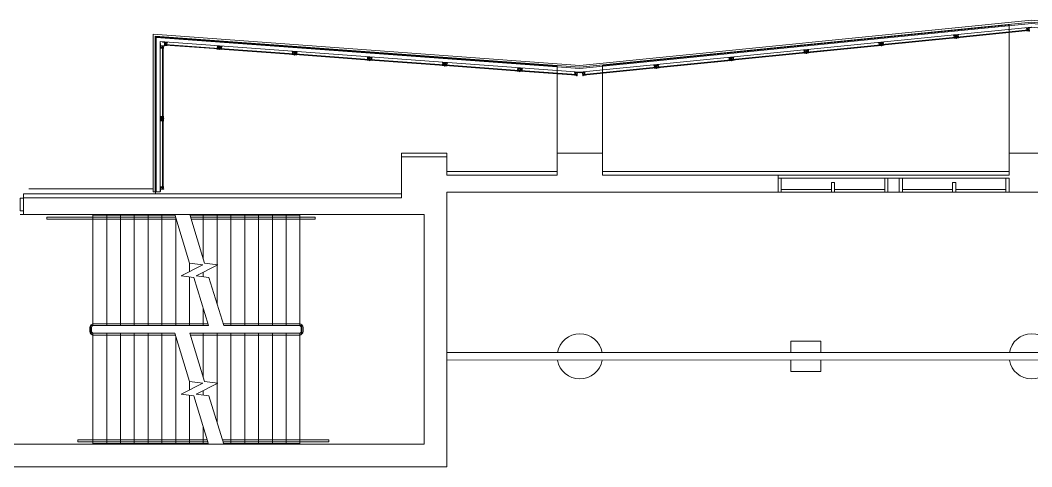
# Model space of a CAD drawing. Header units: inches. Extents: x -31774 to -27465, y 9140 to 11717.
# Drawn here: x -30797 to -29991, y 9301 to 9657 of the extents above; entities that cross this region are included whole.
import ezdxf

# ---------------------------------------------------------------- set-up
doc = ezdxf.new("R2010")
doc.units = ezdxf.units.IN
doc.header["$LTSCALE"] = 5.55
doc.header["$MEASUREMENT"] = 0
for name, color, linetype, lineweight in [('00-A+P Awall Full 2nd Level', 8, 'Continuous', 18), ('00-A+P New Floor Line', 5, 'Continuous', 18), ('00-A+P New Rails', 2, 'Continuous', 18), ('00-RCP-Bridge Below', 4, 'Continuous', 18), ('A-FLOR-BYND', 8, 'Continuous', 18), ('A-WALL-FULL', 8, 'Continuous', 18)]:
    doc.layers.add(name, color=color, linetype=linetype, lineweight=lineweight)

msp = doc.modelspace()

# ---------------------------------------------------------------- linework, layer by layer
at = {"layer": '00-A+P Awall Full 2nd Level'}
for p, q in [((-30457.05, 9550.53), (-30493.05, 9550.53)), ((-30493.05, 9515.03), (-30493.05, 9550.53)), ((-30493.05, 9547.53), (-30457.05, 9547.53)), ((-30457.05, 9547.53), (-30493.05, 9547.53)), ((-30457.05, 9547.53), (-30457.05, 9550.53)), ((-30457.05, 9547.53), (-30457.05, 9533.03)), ((-30369.05, 9533.03), (-30369.05, 9550.53)), ((-30369.05, 9550.53), (-30333.05, 9550.53)), ((-30367.05, 9550.53), (-30369.05, 9550.53)), ((-30333.05, 9550.53), (-30335.05, 9550.53)), ((-30333.05, 9550.53), (-30333.05, 9533.03)), ((-30009.05, 9533.03), (-30009.05, 9550.53)), ((-30009.05, 9550.53), (-29973.05, 9550.53)), ((-30007.05, 9550.53), (-30009.05, 9550.53)), ((-30369.05, 9536.03), (-30457.05, 9536.03)), ((-30009.05, 9536.03), (-30333.05, 9536.03)), ((-30457.05, 9533.03), (-30369.05, 9533.03)), ((-30369.05, 9533.03), (-30457.05, 9533.03)), ((-30333.05, 9533.03), (-30193.05, 9533.03)), ((-30009.05, 9533.03), (-30333.05, 9533.03)), ((-30193.05, 9533.03), (-30193.05, 9519.51)), ((-30193.05, 9533.02), (-30009.05, 9533.02)), ((-30108.05, 9530.52), (-30190.55, 9530.52)), ((-30094.05, 9530.52), (-30011.55, 9530.52)), ((-30457.05, 9519.51), (-30009.05, 9519.52)), ((-30457.05, 9300.51), (-30457.05, 9519.51)), ((-30190.55, 9521.52), (-30150.55, 9521.52)), ((-30150.55, 9519.52), (-30190.55, 9519.52)), ((-30108.05, 9521.52), (-30148.05, 9521.52)), ((-30148.05, 9519.52), (-30108.05, 9519.52)), ((-30094.05, 9521.52), (-30054.05, 9521.52)), ((-30054.05, 9519.52), (-30094.05, 9519.52)), ((-30011.55, 9521.52), (-30051.55, 9521.52)), ((-30051.55, 9519.52), (-30011.55, 9519.52)), ((-30009.05, 9519.52), (-29613.05, 9519.52)), ((-30493.05, 9518.03), (-30794.44, 9518.03)), ((-30794.44, 9515.03), (-30493.05, 9515.03)), ((-30475.05, 9501.51), (-30797.05, 9501.51)), ((-30775.8, 9499.51), (-30673.22, 9499.51)), ((-30775.8, 9498.01), (-30775.8, 9499.51)), ((-30775.8, 9498.01), (-30672.76, 9498.01)), ((-30739.05, 9501.01), (-30673.68, 9501.01)), ((-30739.05, 9501.01), (-30739.05, 9413.01)), ((-30728.05, 9501.01), (-30728.05, 9413.01)), ((-30717.05, 9501.01), (-30717.05, 9413.01)), ((-30706.05, 9501.01), (-30706.05, 9413.01)), ((-30695.05, 9501.01), (-30695.05, 9413.01)), ((-30684.05, 9501.01), (-30684.05, 9413.01)), ((-30673.05, 9498.94), (-30673.05, 9413.01)), ((-30661.68, 9501.01), (-30574.05, 9501.01)), ((-30661.22, 9499.51), (-30562.05, 9499.51)), ((-30660.76, 9498.01), (-30562.05, 9498.01)), ((-30651.05, 9501.01), (-30651.05, 9466.21)), ((-30640.05, 9501.01), (-30640.05, 9430.21)), ((-30629.05, 9501.01), (-30629.05, 9413.01)), ((-30618.05, 9501.01), (-30618.05, 9413.01)), ((-30607.05, 9501.01), (-30607.05, 9413.01)), ((-30596.05, 9501.01), (-30596.05, 9413.01)), ((-30585.05, 9501.01), (-30585.05, 9413.01)), ((-30574.05, 9501.01), (-30574.05, 9413.01)), ((-30562.05, 9498.01), (-30562.05, 9499.51)), ((-30475.05, 9318.51), (-30475.05, 9501.51)), ((-30662.05, 9462.95), (-30662.05, 9456.19)), ((-30651.05, 9455.68), (-30651.05, 9452.06)), ((-30662.05, 9451.93), (-30662.05, 9413.01)), ((-30651.05, 9426.94), (-30651.05, 9413.01)), ((-30647.25, 9414.51), (-30739.05, 9414.51)), ((-30574.05, 9414.51), (-30635.25, 9414.51)), ((-30741.55, 9411.58), (-30741.55, 9408.44)), ((-30740.55, 9413.01), (-30646.79, 9413.01)), ((-30740.55, 9407.01), (-30740.55, 9413.01)), ((-30740.55, 9407.01), (-30740.55, 9413.01)), ((-30740.55, 9407.01), (-30673.83, 9407.01)), ((-30740.05, 9411.51), (-30740.05, 9408.51)), ((-30739.05, 9407.01), (-30739.05, 9319.01)), ((-30728.05, 9407.01), (-30728.05, 9319.01)), ((-30717.05, 9407.01), (-30717.05, 9319.01)), ((-30706.05, 9407.01), (-30706.05, 9319.01)), ((-30695.05, 9407.01), (-30695.05, 9319.01)), ((-30684.05, 9407.01), (-30684.05, 9319.01)), ((-30661.83, 9407.01), (-30572.55, 9407.01)), ((-30651.05, 9407.01), (-30651.05, 9371.71)), ((-30640.05, 9407.01), (-30640.05, 9335.71)), ((-30634.79, 9413.01), (-30572.55, 9413.01)), ((-30629.05, 9407.01), (-30629.05, 9319.01)), ((-30618.05, 9407.01), (-30618.05, 9319.01)), ((-30607.05, 9407.01), (-30607.05, 9319.01)), ((-30596.05, 9407.01), (-30596.05, 9319.01)), ((-30585.05, 9407.01), (-30585.05, 9319.01)), ((-30574.05, 9407.01), (-30574.05, 9319.01)), ((-30573.05, 9411.51), (-30573.05, 9407.01)), ((-30572.55, 9413.01), (-30572.55, 9407.01)), ((-30571.55, 9411.58), (-30571.55, 9408.44)), ((-30739.05, 9405.51), (-30673.37, 9405.51)), ((-30673.05, 9404.44), (-30673.05, 9319.01)), ((-30661.37, 9405.51), (-30574.55, 9405.51)), ((-29109.07, 9392.02), (-30457.05, 9391.52)), ((-29109.07, 9386.02), (-30457.05, 9385.52)), ((-30662.05, 9368.45), (-30662.05, 9361.69)), ((-30651.05, 9361.18), (-30651.05, 9357.56)), ((-30662.05, 9357.43), (-30662.05, 9319.01)), ((-30651.05, 9332.44), (-30651.05, 9319.01)), ((-30475.05, 9318.51), (-30851.8, 9318.51)), ((-30751.05, 9322.01), (-30751.05, 9320.51)), ((-30647.86, 9322.01), (-30751.05, 9322.01)), ((-30751.05, 9320.51), (-30647.4, 9320.51)), ((-30739.05, 9319.01), (-30646.94, 9319.01)), ((-30551.05, 9322.01), (-30635.86, 9322.01)), ((-30635.4, 9320.51), (-30551.05, 9320.51)), ((-30634.94, 9319.01), (-30574.05, 9319.01)), ((-30551.05, 9320.51), (-30551.05, 9322.01)), ((-30457.05, 9300.51), (-30869.8, 9300.51))]:
    msp.add_line(p, q, dxfattribs=at)
for points in [[(-30190.55, 9519.52), (-30190.55, 9530.52), (-30193.05, 9530.52), (-30193.05, 9519.52)], [(-30148.05, 9519.52), (-30148.05, 9527.27), (-30150.55, 9527.27), (-30150.55, 9519.52)], [(-30105.55, 9519.52), (-30105.55, 9530.52), (-30108.05, 9530.52), (-30108.05, 9519.52)], [(-30105.55, 9519.52), (-30105.55, 9530.52), (-30108.05, 9530.52), (-30108.05, 9519.52)], [(-30105.55, 9530.52), (-30096.55, 9530.52), (-30096.55, 9519.52), (-30105.55, 9519.52)], [(-30096.55, 9519.52), (-30096.55, 9530.52), (-30094.05, 9530.52), (-30094.05, 9519.52)], [(-30054.05, 9519.52), (-30054.05, 9527.27), (-30051.55, 9527.27), (-30051.55, 9519.52)], [(-30011.55, 9519.52), (-30011.55, 9530.52), (-30009.05, 9530.52), (-30009.05, 9519.52)]]:
    msp.add_lwpolyline(points, close=True, dxfattribs=at)
for points in [[(-30673.83, 9501.51), (-30662.05, 9462.95), (-30651.56, 9461.56), (-30668.66, 9452.8), (-30658.54, 9451.47), (-30646.79, 9413.01)], [(-30661.83, 9501.51), (-30650.05, 9462.95), (-30639.56, 9461.56), (-30656.66, 9452.8), (-30646.54, 9451.47), (-30634.79, 9413.01)], [(-30673.83, 9407.01), (-30662.05, 9368.45), (-30651.56, 9367.06), (-30668.66, 9358.3), (-30658.54, 9356.97), (-30646.79, 9318.51)], [(-30661.83, 9407.01), (-30650.05, 9368.45), (-30639.56, 9367.06), (-30656.66, 9358.3), (-30646.54, 9356.97), (-30634.79, 9318.51)], [(-30183.04, 9391.52), (-30183.04, 9400.52), (-30159.04, 9400.52), (-30159.04, 9391.52)], [(-30159.04, 9385.52), (-30159.04, 9376.52), (-30183.04, 9376.52), (-30183.04, 9385.52)]]:
    msp.add_lwpolyline(points, dxfattribs=at)
for centre, radius, start, end in [((-30738.55, 9411.51), 3, 90, 180), ((-30574.55, 9411.51), 3, 0, 90), ((-30738.55, 9408.51), 3, 180, 270), ((-30738.55, 9411.51), 1.5, 90, 180), ((-30738.55, 9408.51), 1.5, 180, 270), ((-30574.55, 9411.51), 1.5, 0, 90), ((-30574.55, 9408.51), 3, 270, 0), ((-30574.55, 9408.51), 1.5, 270, 0), ((-30351.04, 9388.52), 18, 9.59407, 170.40593), ((-29991.04, 9388.52), 18, 9.59407, 170.40593), ((-30351.04, 9388.52), 18, 189.59407, 350.40593), ((-29991.04, 9388.52), 18, 189.59407, 350.40593)]:
    msp.add_arc(centre, radius, start, end, dxfattribs=at)
at = {"layer": '00-A+P New Floor Line'}
for p, q in [((-30333.05, 9620.33), (-30009.05, 9652.73)), ((-30369.05, 9619.85), (-30689.04, 9643.32)), ((-30369.05, 9619.85), (-30689.04, 9643.32))]:
    msp.add_line(p, q, dxfattribs=at)
at = {"layer": '00-A+P New Floor Line', "color": 2, "lineweight": 18}
for p, q in [((-30009.05, 9550.53), (-30009.05, 9652.73)), ((-30369.05, 9550.53), (-30369.05, 9619.85)), ((-30333.05, 9550.53), (-30333.05, 9620.33))]:
    msp.add_line(p, q, dxfattribs=at)
at = {"layer": '00-A+P New Rails', "color": 2, "lineweight": 18}
for p, q in [((-29991.05, 9656.51), (-30351.07, 9620.51)), ((-29991.05, 9656.51), (-29631.06, 9620.52)), ((-29991.05, 9655.01), (-30351.05, 9619.01)), ((-29991.29, 9650.96), (-29995.27, 9650.56)), ((-29995.27, 9650.56), (-29991.29, 9650.96)), ((-29995.27, 9650.56), (-29995.23, 9650.19)), ((-29995.23, 9650.19), (-29993.8, 9650.33)), ((-29993.84, 9648.82), (-29995.08, 9648.7)), ((-29995.08, 9648.7), (-29995.07, 9648.57)), ((-29995.07, 9648.57), (-29993.82, 9648.7)), ((-29995.02, 9648.07), (-29993.77, 9648.2)), ((-29995.02, 9648.07), (-29995.01, 9647.95)), ((-29993.76, 9648.07), (-29995.01, 9647.95)), ((-29994.98, 9650.21), (-29994.83, 9648.72)), ((-29994.23, 9650.29), (-29994.09, 9648.8)), ((-29993.84, 9648.82), (-29993.82, 9648.7)), ((-29993.77, 9648.2), (-29993.76, 9648.07)), ((-29993.45, 9648.67), (-29993.51, 9648.73)), ((-29993.41, 9648.3), (-29993.46, 9648.23)), ((-29993.45, 9648.67), (-29993.41, 9648.3)), ((-29993.39, 9650), (-29993.17, 9647.76)), ((-29993.17, 9647.76), (-29992.79, 9647.8)), ((-29992.79, 9647.8), (-29993.02, 9650.03)), ((-29992.79, 9647.8), (-29992.79, 9647.8)), ((-29992.68, 9650.44), (-29991.25, 9650.59)), ((-29991.29, 9650.96), (-29991.25, 9650.59)), ((-29991.05, 9655.01), (-29631.05, 9619.01)), ((-30351.07, 9620.51), (-30691.02, 9645.44)), ((-30351.05, 9619.01), (-30689.52, 9643.83)), ((-30053.28, 9644.76), (-30049.3, 9645.16)), ((-30049.3, 9645.16), (-30053.28, 9644.76)), ((-30053.28, 9644.76), (-30053.24, 9644.39)), ((-30051.81, 9644.53), (-30053.24, 9644.39)), ((-30051.85, 9643.02), (-30053.09, 9642.9)), ((-30053.09, 9642.9), (-30053.08, 9642.77)), ((-30053.08, 9642.77), (-30051.84, 9642.9)), ((-30053.03, 9642.27), (-30051.79, 9642.4)), ((-30053.03, 9642.27), (-30053.02, 9642.15)), ((-30051.78, 9642.27), (-30053.02, 9642.15)), ((-30052.99, 9644.41), (-30052.85, 9642.92)), ((-30052.25, 9644.49), (-30052.1, 9643)), ((-30051.85, 9643.02), (-30051.84, 9642.9)), ((-30051.79, 9642.4), (-30051.78, 9642.27)), ((-30051.53, 9642.93), (-30051.46, 9642.87)), ((-30051.42, 9642.5), (-30051.48, 9642.43)), ((-30051.46, 9642.87), (-30051.42, 9642.5)), ((-30051.18, 9641.96), (-30051.4, 9644.2)), ((-30050.81, 9641.99), (-30051.18, 9641.96)), ((-30051.18, 9641.96), (-30051.18, 9641.96)), ((-30051.03, 9644.23), (-30050.81, 9641.99)), ((-30050.71, 9642.95), (-30050.66, 9643.01)), ((-30050.71, 9642.95), (-30050.68, 9642.57)), ((-30049.26, 9644.79), (-30050.69, 9644.64)), ((-30050.68, 9642.57), (-30050.61, 9642.52)), ((-30050.36, 9643.17), (-30049.11, 9643.29)), ((-30050.36, 9643.17), (-30050.35, 9643.05)), ((-30049.1, 9643.17), (-30050.35, 9643.05)), ((-30049.05, 9642.67), (-30050.3, 9642.55)), ((-30050.3, 9642.55), (-30050.28, 9642.42)), ((-30050.28, 9642.42), (-30049.04, 9642.55)), ((-30050.26, 9644.69), (-30050.11, 9643.19)), ((-30049.51, 9644.76), (-30049.36, 9643.27)), ((-30049.3, 9645.16), (-30049.26, 9644.79)), ((-30049.11, 9643.29), (-30049.1, 9643.17)), ((-30049.05, 9642.67), (-30049.04, 9642.55)), ((-30683.66, 9639.3), (-30683.69, 9638.93)), ((-30682.25, 9638.82), (-30683.69, 9638.93)), ((-30683.66, 9639.3), (-30679.67, 9639.01)), ((-30679.67, 9639.01), (-30683.66, 9639.3)), ((-30682.07, 9636.18), (-30681.91, 9638.42)), ((-30681.7, 9636.15), (-30682.07, 9636.18)), ((-30682.07, 9636.18), (-30682.07, 9636.18)), ((-30681.53, 9638.39), (-30681.7, 9636.15)), ((-30681.44, 9637.07), (-30681.47, 9636.7)), ((-30681.47, 9636.7), (-30681.41, 9636.63)), ((-30681.44, 9637.07), (-30681.38, 9637.13)), ((-30681.41, 9636.63), (-30638.69, 9633.58)), ((-30681.38, 9637.13), (-30638.65, 9634.08)), ((-30679.7, 9638.64), (-30681.13, 9638.74)), ((-30681.1, 9636.61), (-30681.11, 9636.48)), ((-30681.11, 9636.48), (-30679.86, 9636.39)), ((-30679.85, 9636.52), (-30681.1, 9636.61)), ((-30681.05, 9637.23), (-30681.06, 9637.11)), ((-30679.82, 9637.02), (-30681.06, 9637.11)), ((-30681.05, 9637.23), (-30679.81, 9637.14)), ((-30680.7, 9638.71), (-30680.81, 9637.21)), ((-30679.95, 9638.65), (-30680.06, 9637.16)), ((-30679.85, 9636.52), (-30679.86, 9636.39)), ((-30679.81, 9637.14), (-30679.82, 9637.02)), ((-30679.67, 9639.01), (-30679.7, 9638.64)), ((-30640.25, 9633.7), (-30640.26, 9633.57)), ((-30639.01, 9633.48), (-30640.26, 9633.57)), ((-30640.25, 9633.7), (-30639, 9633.6)), ((-30640.2, 9634.32), (-30640.21, 9634.19)), ((-30640.21, 9634.19), (-30638.97, 9634.1)), ((-30638.96, 9634.23), (-30640.2, 9634.32)), ((-30640.07, 9636.19), (-30640.09, 9635.81)), ((-30638.66, 9635.71), (-30640.09, 9635.81)), ((-30640.07, 9636.19), (-30636.08, 9635.9)), ((-30636.08, 9635.9), (-30640.07, 9636.19)), ((-30639.84, 9635.8), (-30639.95, 9634.3)), ((-30639.1, 9635.74), (-30639.21, 9634.25)), ((-30639, 9633.6), (-30639.01, 9633.48)), ((-30638.96, 9634.23), (-30638.97, 9634.1)), ((-30638.62, 9633.64), (-30638.69, 9633.58)), ((-30638.65, 9634.08), (-30638.6, 9634.01)), ((-30638.6, 9634.01), (-30638.62, 9633.64)), ((-30638.48, 9633.06), (-30638.31, 9635.31)), ((-30638.1, 9633.04), (-30638.48, 9633.06)), ((-30638.48, 9633.06), (-30638.48, 9633.06)), ((-30637.94, 9635.28), (-30638.1, 9633.04)), ((-30637.85, 9633.96), (-30637.88, 9633.58)), ((-30637.88, 9633.58), (-30637.82, 9633.52)), ((-30637.85, 9633.96), (-30637.78, 9634.02)), ((-30637.82, 9633.52), (-30578.85, 9629.19)), ((-30637.78, 9634.02), (-30578.81, 9629.69)), ((-30636.1, 9635.52), (-30637.54, 9635.63)), ((-30637.51, 9633.49), (-30637.52, 9633.37)), ((-30637.52, 9633.37), (-30636.27, 9633.28)), ((-30636.26, 9633.4), (-30637.51, 9633.49)), ((-30637.46, 9634.12), (-30637.47, 9633.99)), ((-30636.22, 9633.9), (-30637.47, 9633.99)), ((-30637.46, 9634.12), (-30636.21, 9634.03)), ((-30637.1, 9635.6), (-30637.21, 9634.1)), ((-30636.35, 9635.54), (-30636.46, 9634.04)), ((-30636.26, 9633.4), (-30636.27, 9633.28)), ((-30636.21, 9634.03), (-30636.22, 9633.9)), ((-30636.08, 9635.9), (-30636.1, 9635.52)), ((-30580.23, 9631.8), (-30580.25, 9631.43)), ((-30580.23, 9631.8), (-30576.24, 9631.51)), ((-30576.24, 9631.51), (-30580.23, 9631.8)), ((-30172.69, 9632.82), (-30168.71, 9633.22)), ((-30168.71, 9633.22), (-30172.69, 9632.82)), ((-30172.69, 9632.82), (-30172.65, 9632.45)), ((-30171.22, 9632.59), (-30172.65, 9632.45)), ((-30172.4, 9632.47), (-30172.25, 9630.98)), ((-30171.65, 9632.55), (-30171.5, 9631.06)), ((-30170.58, 9630.02), (-30170.81, 9632.26)), ((-30170.43, 9632.29), (-30170.21, 9630.05)), ((-30168.67, 9632.85), (-30170.1, 9632.7)), ((-30169.66, 9632.75), (-30169.51, 9631.25)), ((-30168.92, 9632.82), (-30168.77, 9631.33)), ((-30168.71, 9633.22), (-30168.67, 9632.85)), ((-30112.98, 9638.79), (-30109, 9639.19)), ((-30109, 9639.19), (-30112.98, 9638.79)), ((-30112.98, 9638.79), (-30112.95, 9638.42)), ((-30111.52, 9638.56), (-30112.95, 9638.42)), ((-30111.55, 9637.05), (-30112.8, 9636.93)), ((-30112.8, 9636.93), (-30112.78, 9636.8)), ((-30112.78, 9636.8), (-30111.54, 9636.93)), ((-30112.73, 9636.3), (-30111.49, 9636.43)), ((-30112.73, 9636.3), (-30112.72, 9636.18)), ((-30111.48, 9636.3), (-30112.72, 9636.18)), ((-30112.7, 9638.44), (-30112.55, 9636.95)), ((-30111.95, 9638.52), (-30111.8, 9637.03)), ((-30111.55, 9637.05), (-30111.54, 9636.93)), ((-30111.49, 9636.43), (-30111.48, 9636.3)), ((-30111.23, 9636.96), (-30111.16, 9636.9)), ((-30111.12, 9636.53), (-30111.18, 9636.46)), ((-30111.16, 9636.9), (-30111.12, 9636.53)), ((-30110.88, 9635.99), (-30111.1, 9638.23)), ((-30110.51, 9636.02), (-30110.88, 9635.99)), ((-30110.88, 9635.99), (-30110.88, 9635.99)), ((-30110.73, 9638.26), (-30110.51, 9636.02)), ((-30110.41, 9636.98), (-30110.36, 9637.04)), ((-30110.41, 9636.98), (-30110.38, 9636.6)), ((-30108.97, 9638.82), (-30110.4, 9638.67)), ((-30110.38, 9636.6), (-30110.31, 9636.55)), ((-30110.06, 9637.2), (-30108.82, 9637.32)), ((-30110.06, 9637.2), (-30110.05, 9637.08)), ((-30108.8, 9637.2), (-30110.05, 9637.08)), ((-30108.75, 9636.7), (-30110, 9636.58)), ((-30110, 9636.58), (-30109.99, 9636.45)), ((-30109.99, 9636.45), (-30108.74, 9636.58)), ((-30109.96, 9638.72), (-30109.81, 9637.22)), ((-30109.21, 9638.79), (-30109.07, 9637.3)), ((-30109, 9639.19), (-30108.97, 9638.82)), ((-30108.82, 9637.32), (-30108.8, 9637.2)), ((-30108.75, 9636.7), (-30108.74, 9636.58)), ((-30580.41, 9629.31), (-30580.42, 9629.18)), ((-30579.17, 9629.09), (-30580.42, 9629.18)), ((-30580.41, 9629.31), (-30579.16, 9629.22)), ((-30580.36, 9629.93), (-30580.37, 9629.81)), ((-30580.37, 9629.81), (-30579.13, 9629.71)), ((-30579.12, 9629.84), (-30580.36, 9629.93)), ((-30578.82, 9631.32), (-30580.25, 9631.43)), ((-30580.01, 9631.41), (-30580.11, 9629.91)), ((-30579.26, 9631.35), (-30579.37, 9629.86)), ((-30579.16, 9629.22), (-30579.17, 9629.09)), ((-30579.12, 9629.84), (-30579.13, 9629.71)), ((-30578.78, 9629.25), (-30578.85, 9629.19)), ((-30578.81, 9629.69), (-30578.76, 9629.62)), ((-30578.76, 9629.62), (-30578.78, 9629.25)), ((-30578.64, 9628.68), (-30578.47, 9630.92)), ((-30578.26, 9628.65), (-30578.64, 9628.68)), ((-30578.64, 9628.68), (-30578.64, 9628.68)), ((-30578.1, 9630.89), (-30578.26, 9628.65)), ((-30578.01, 9629.57), (-30578.04, 9629.2)), ((-30578.04, 9629.2), (-30577.98, 9629.13)), ((-30578.01, 9629.57), (-30577.94, 9629.63)), ((-30577.98, 9629.13), (-30519.01, 9624.8)), ((-30577.94, 9629.63), (-30518.98, 9625.3)), ((-30576.27, 9631.13), (-30577.7, 9631.24)), ((-30577.67, 9629.11), (-30577.68, 9628.98)), ((-30577.68, 9628.98), (-30576.43, 9628.89)), ((-30576.42, 9629.01), (-30577.67, 9629.11)), ((-30577.62, 9629.73), (-30577.63, 9629.6)), ((-30576.38, 9629.51), (-30577.63, 9629.6)), ((-30577.62, 9629.73), (-30576.37, 9629.64)), ((-30577.26, 9631.21), (-30577.37, 9629.71)), ((-30576.51, 9631.15), (-30576.62, 9629.66)), ((-30576.42, 9629.01), (-30576.43, 9628.89)), ((-30576.37, 9629.64), (-30576.38, 9629.51)), ((-30576.24, 9631.51), (-30576.27, 9631.13)), ((-30520.57, 9624.92), (-30520.58, 9624.79)), ((-30519.33, 9624.7), (-30520.58, 9624.79)), ((-30520.57, 9624.92), (-30519.32, 9624.83)), ((-30520.52, 9625.54), (-30520.53, 9625.42)), ((-30520.53, 9625.42), (-30519.29, 9625.33)), ((-30519.28, 9625.45), (-30520.52, 9625.54)), ((-30520.39, 9627.41), (-30520.42, 9627.04)), ((-30518.98, 9626.93), (-30520.42, 9627.04)), ((-30520.39, 9627.41), (-30516.4, 9627.12)), ((-30516.4, 9627.12), (-30520.39, 9627.41)), ((-30520.17, 9627.02), (-30520.28, 9625.52)), ((-30519.42, 9626.96), (-30519.53, 9625.47)), ((-30519.32, 9624.83), (-30519.33, 9624.7)), ((-30519.28, 9625.45), (-30519.29, 9625.33)), ((-30518.95, 9624.86), (-30519.01, 9624.8)), ((-30518.98, 9625.3), (-30518.92, 9625.24)), ((-30518.92, 9625.24), (-30518.95, 9624.86)), ((-30518.8, 9624.29), (-30518.63, 9626.53)), ((-30518.43, 9624.26), (-30518.8, 9624.29)), ((-30518.8, 9624.29), (-30518.8, 9624.29)), ((-30518.26, 9626.5), (-30518.43, 9624.26)), ((-30518.17, 9625.18), (-30518.2, 9624.81)), ((-30518.2, 9624.81), (-30518.14, 9624.74)), ((-30518.17, 9625.18), (-30518.1, 9625.24)), ((-30518.14, 9624.74), (-30459.17, 9620.42)), ((-30518.1, 9625.24), (-30459.14, 9620.91)), ((-30516.43, 9626.75), (-30517.86, 9626.85)), ((-30517.83, 9624.72), (-30517.84, 9624.59)), ((-30517.84, 9624.59), (-30516.59, 9624.5)), ((-30516.58, 9624.63), (-30517.83, 9624.72)), ((-30517.78, 9625.34), (-30517.79, 9625.22)), ((-30516.54, 9625.12), (-30517.79, 9625.22)), ((-30517.78, 9625.34), (-30516.54, 9625.25)), ((-30517.42, 9626.82), (-30517.53, 9625.32)), ((-30516.68, 9626.76), (-30516.78, 9625.27)), ((-30516.58, 9624.63), (-30516.59, 9624.5)), ((-30516.54, 9625.25), (-30516.54, 9625.12)), ((-30516.4, 9627.12), (-30516.43, 9626.75)), ((-30232.39, 9626.85), (-30228.41, 9627.25)), ((-30228.41, 9627.25), (-30232.39, 9626.85)), ((-30232.39, 9626.85), (-30232.35, 9626.48)), ((-30230.92, 9626.62), (-30232.35, 9626.48)), ((-30230.96, 9625.11), (-30232.2, 9624.99)), ((-30232.2, 9624.99), (-30232.19, 9624.86)), ((-30232.19, 9624.86), (-30230.94, 9624.99)), ((-30232.14, 9624.36), (-30230.89, 9624.49)), ((-30232.14, 9624.36), (-30232.13, 9624.24)), ((-30230.88, 9624.36), (-30232.13, 9624.24)), ((-30232.1, 9626.5), (-30231.95, 9625.01)), ((-30231.36, 9626.58), (-30231.21, 9625.09)), ((-30230.96, 9625.11), (-30230.94, 9624.99)), ((-30230.89, 9624.49), (-30230.88, 9624.36)), ((-30230.63, 9625.02), (-30230.57, 9624.96)), ((-30230.53, 9624.59), (-30230.58, 9624.52)), ((-30230.57, 9624.96), (-30230.53, 9624.59)), ((-30230.29, 9624.05), (-30230.51, 9626.29)), ((-30229.91, 9624.08), (-30230.29, 9624.05)), ((-30230.29, 9624.05), (-30230.29, 9624.05)), ((-30230.14, 9626.32), (-30229.91, 9624.08)), ((-30229.82, 9625.04), (-30229.76, 9625.1)), ((-30229.82, 9625.04), (-30229.78, 9624.66)), ((-30228.37, 9626.88), (-30229.8, 9626.73)), ((-30229.78, 9624.66), (-30229.71, 9624.61)), ((-30229.46, 9625.26), (-30228.22, 9625.38)), ((-30229.46, 9625.26), (-30229.45, 9625.13)), ((-30228.21, 9625.26), (-30229.45, 9625.13)), ((-30228.16, 9624.76), (-30229.4, 9624.64)), ((-30229.4, 9624.64), (-30229.39, 9624.51)), ((-30229.39, 9624.51), (-30228.15, 9624.64)), ((-30229.37, 9626.78), (-30229.22, 9625.28)), ((-30228.62, 9626.85), (-30228.47, 9625.36)), ((-30228.41, 9627.25), (-30228.37, 9626.88)), ((-30228.22, 9625.38), (-30228.21, 9625.26)), ((-30228.16, 9624.76), (-30228.15, 9624.64)), ((-30171.25, 9631.08), (-30172.5, 9630.96)), ((-30172.5, 9630.96), (-30172.49, 9630.83)), ((-30172.49, 9630.83), (-30171.24, 9630.96)), ((-30172.44, 9630.33), (-30171.19, 9630.46)), ((-30172.44, 9630.33), (-30172.42, 9630.21)), ((-30171.18, 9630.33), (-30172.42, 9630.21)), ((-30171.25, 9631.08), (-30171.24, 9630.96)), ((-30171.19, 9630.46), (-30171.18, 9630.33)), ((-30170.93, 9630.99), (-30170.86, 9630.93)), ((-30170.83, 9630.56), (-30170.88, 9630.49)), ((-30170.86, 9630.93), (-30170.83, 9630.56)), ((-30170.21, 9630.05), (-30170.58, 9630.02)), ((-30170.58, 9630.02), (-30170.58, 9630.02)), ((-30170.12, 9631.01), (-30170.06, 9631.07)), ((-30170.12, 9631.01), (-30170.08, 9630.63)), ((-30170.08, 9630.63), (-30170.01, 9630.58)), ((-30169.76, 9631.23), (-30168.52, 9631.35)), ((-30169.76, 9631.23), (-30169.75, 9631.11)), ((-30168.51, 9631.23), (-30169.75, 9631.11)), ((-30168.46, 9630.73), (-30169.7, 9630.61)), ((-30169.7, 9630.61), (-30169.69, 9630.48)), ((-30169.69, 9630.48), (-30168.44, 9630.61)), ((-30168.52, 9631.35), (-30168.51, 9631.23)), ((-30168.46, 9630.73), (-30168.44, 9630.61)), ((-30460.73, 9620.53), (-30460.74, 9620.41)), ((-30459.49, 9620.31), (-30460.74, 9620.41)), ((-30460.73, 9620.53), (-30459.48, 9620.44)), ((-30459.44, 9621.06), (-30460.69, 9621.15)), ((-30460.69, 9621.15), (-30460.69, 9621.03)), ((-30460.69, 9621.03), (-30459.45, 9620.94)), ((-30460.55, 9623.02), (-30460.58, 9622.65)), ((-30459.14, 9622.54), (-30460.58, 9622.65)), ((-30460.55, 9623.02), (-30456.56, 9622.73)), ((-30456.56, 9622.73), (-30460.55, 9623.02)), ((-30460.33, 9622.63), (-30460.44, 9621.14)), ((-30459.58, 9622.58), (-30459.69, 9621.08)), ((-30459.48, 9620.44), (-30459.49, 9620.31)), ((-30459.44, 9621.06), (-30459.45, 9620.94)), ((-30459.11, 9620.47), (-30459.17, 9620.42)), ((-30459.14, 9620.91), (-30459.08, 9620.85)), ((-30459.08, 9620.85), (-30459.11, 9620.47)), ((-30458.96, 9619.9), (-30458.8, 9622.14)), ((-30458.59, 9619.87), (-30458.96, 9619.9)), ((-30458.96, 9619.9), (-30458.96, 9619.9)), ((-30458.42, 9622.12), (-30458.59, 9619.87)), ((-30458.33, 9620.79), (-30458.36, 9620.42)), ((-30458.36, 9620.42), (-30458.3, 9620.35)), ((-30458.33, 9620.79), (-30458.26, 9620.85)), ((-30458.3, 9620.35), (-30399.33, 9616.03)), ((-30458.26, 9620.85), (-30399.3, 9616.53)), ((-30456.59, 9622.36), (-30458.02, 9622.46)), ((-30457.99, 9620.33), (-30458, 9620.2)), ((-30458, 9620.2), (-30456.75, 9620.11)), ((-30456.74, 9620.24), (-30457.99, 9620.33)), ((-30457.94, 9620.95), (-30457.95, 9620.83)), ((-30456.71, 9620.74), (-30457.95, 9620.83)), ((-30457.94, 9620.95), (-30456.7, 9620.86)), ((-30457.58, 9622.43), (-30457.69, 9620.93)), ((-30456.84, 9622.38), (-30456.95, 9620.88)), ((-30456.74, 9620.24), (-30456.75, 9620.11)), ((-30456.7, 9620.86), (-30456.71, 9620.74)), ((-30456.56, 9622.73), (-30456.59, 9622.36)), ((-30400.89, 9616.14), (-30400.9, 9616.02)), ((-30399.65, 9615.93), (-30400.9, 9616.02)), ((-30400.89, 9616.14), (-30399.65, 9616.05)), ((-30400.85, 9616.77), (-30400.86, 9616.64)), ((-30400.86, 9616.64), (-30399.61, 9616.55)), ((-30399.6, 9616.67), (-30400.85, 9616.77)), ((-30400.71, 9618.64), (-30400.74, 9618.26)), ((-30399.3, 9618.16), (-30400.74, 9618.26)), ((-30400.71, 9618.64), (-30396.72, 9618.34)), ((-30396.72, 9618.34), (-30400.71, 9618.64)), ((-30400.49, 9618.24), (-30400.6, 9616.75)), ((-30399.74, 9618.19), (-30399.85, 9616.69)), ((-30399.65, 9616.05), (-30399.65, 9615.93)), ((-30399.6, 9616.67), (-30399.61, 9616.55)), ((-30399.27, 9616.09), (-30399.33, 9616.03)), ((-30399.3, 9616.53), (-30399.24, 9616.46)), ((-30399.24, 9616.46), (-30399.27, 9616.09)), ((-30399.12, 9615.51), (-30398.96, 9617.76)), ((-30398.75, 9615.48), (-30399.12, 9615.51)), ((-30399.12, 9615.51), (-30399.12, 9615.51)), ((-30398.58, 9617.73), (-30398.75, 9615.48)), ((-30398.49, 9616.4), (-30398.52, 9616.03)), ((-30398.52, 9616.03), (-30398.46, 9615.96)), ((-30398.49, 9616.4), (-30398.42, 9616.46)), ((-30398.46, 9615.96), (-30353.84, 9612.69)), ((-30398.42, 9616.46), (-30353.81, 9613.19)), ((-30396.75, 9617.97), (-30398.18, 9618.07)), ((-30398.15, 9615.94), (-30398.16, 9615.82)), ((-30398.16, 9615.82), (-30396.91, 9615.73)), ((-30396.9, 9615.85), (-30398.15, 9615.94)), ((-30398.1, 9616.56), (-30398.11, 9616.44)), ((-30396.87, 9616.35), (-30398.11, 9616.44)), ((-30398.1, 9616.56), (-30396.86, 9616.47)), ((-30397.74, 9618.04), (-30397.85, 9616.55)), ((-30397, 9617.99), (-30397.11, 9616.49)), ((-30396.9, 9615.85), (-30396.91, 9615.73)), ((-30396.86, 9616.47), (-30396.87, 9616.35)), ((-30396.72, 9618.34), (-30396.75, 9617.97)), ((-30292.09, 9620.88), (-30288.11, 9621.28)), ((-30288.11, 9621.28), (-30292.09, 9620.88)), ((-30292.09, 9620.88), (-30292.05, 9620.51)), ((-30290.62, 9620.65), (-30292.05, 9620.51)), ((-30290.66, 9619.14), (-30291.9, 9619.02)), ((-30291.9, 9619.02), (-30291.89, 9618.89)), ((-30291.89, 9618.89), (-30290.65, 9619.02)), ((-30291.84, 9618.39), (-30290.6, 9618.52)), ((-30291.84, 9618.39), (-30291.83, 9618.27)), ((-30290.58, 9618.39), (-30291.83, 9618.27)), ((-30291.8, 9620.53), (-30291.65, 9619.04)), ((-30291.06, 9620.61), (-30290.91, 9619.11)), ((-30290.66, 9619.14), (-30290.65, 9619.02)), ((-30290.6, 9618.52), (-30290.58, 9618.39)), ((-30290.34, 9619.05), (-30290.27, 9618.99)), ((-30290.23, 9618.62), (-30290.29, 9618.55)), ((-30290.27, 9618.99), (-30290.23, 9618.62)), ((-30289.99, 9618.08), (-30290.21, 9620.32)), ((-30289.61, 9618.11), (-30289.99, 9618.08)), ((-30289.99, 9618.08), (-30289.99, 9618.08)), ((-30289.84, 9620.35), (-30289.61, 9618.11)), ((-30289.52, 9619.07), (-30289.47, 9619.13)), ((-30289.52, 9619.07), (-30289.48, 9618.69)), ((-30288.07, 9620.91), (-30289.5, 9620.76)), ((-30289.48, 9618.69), (-30289.42, 9618.64)), ((-30289.17, 9619.29), (-30287.92, 9619.41)), ((-30289.17, 9619.29), (-30289.15, 9619.16)), ((-30287.91, 9619.29), (-30289.15, 9619.16)), ((-30287.86, 9618.79), (-30289.1, 9618.67)), ((-30289.1, 9618.67), (-30289.09, 9618.54)), ((-30289.09, 9618.54), (-30287.85, 9618.67)), ((-30289.07, 9620.81), (-30288.92, 9619.31)), ((-30288.32, 9620.88), (-30288.17, 9619.39)), ((-30288.11, 9621.28), (-30288.07, 9620.91)), ((-30287.92, 9619.41), (-30287.91, 9619.29)), ((-30287.86, 9618.79), (-30287.85, 9618.67)), ((-30355.4, 9612.81), (-30355.41, 9612.68)), ((-30354.16, 9612.59), (-30355.41, 9612.68)), ((-30355.4, 9612.81), (-30354.15, 9612.71)), ((-30355.36, 9613.43), (-30355.37, 9613.3)), ((-30355.37, 9613.3), (-30354.12, 9613.21)), ((-30354.11, 9613.34), (-30355.36, 9613.43)), ((-30355.22, 9615.3), (-30355.25, 9614.93)), ((-30353.81, 9614.82), (-30355.25, 9614.93)), ((-30355.22, 9615.3), (-30351.23, 9615.01)), ((-30351.23, 9615.01), (-30355.22, 9615.3)), ((-30355, 9614.91), (-30355.11, 9613.41)), ((-30354.25, 9614.85), (-30354.36, 9613.36)), ((-30354.15, 9612.71), (-30354.16, 9612.59)), ((-30354.11, 9613.34), (-30354.12, 9613.21)), ((-30353.78, 9612.75), (-30353.84, 9612.69)), ((-30353.81, 9613.19), (-30353.75, 9613.12)), ((-30353.75, 9613.12), (-30353.78, 9612.75)), ((-30353.63, 9612.18), (-30353.47, 9614.42)), ((-30353.26, 9612.15), (-30353.63, 9612.18)), ((-30353.63, 9612.18), (-30353.63, 9612.18)), ((-30353.09, 9614.39), (-30353.26, 9612.15)), ((-30351.26, 9614.63), (-30352.69, 9614.74)), ((-30351.23, 9615.01), (-30351.26, 9614.63)), ((-30350.85, 9615), (-30346.87, 9615.4)), ((-30346.87, 9615.4), (-30350.85, 9615)), ((-30350.85, 9615), (-30350.82, 9614.63)), ((-30349.39, 9614.77), (-30350.82, 9614.63)), ((-30348.75, 9612.2), (-30348.98, 9614.44)), ((-30348.38, 9612.24), (-30348.75, 9612.2)), ((-30348.75, 9612.2), (-30348.75, 9612.2)), ((-30348.6, 9614.48), (-30348.38, 9612.24)), ((-30348.29, 9613.19), (-30348.23, 9613.26)), ((-30348.29, 9613.19), (-30348.25, 9612.82)), ((-30346.84, 9615.03), (-30348.27, 9614.89)), ((-30348.25, 9612.82), (-30348.18, 9612.76)), ((-30347.93, 9613.41), (-30346.69, 9613.54)), ((-30347.93, 9613.41), (-30347.92, 9613.29)), ((-30346.68, 9613.41), (-30347.92, 9613.29)), ((-30346.63, 9612.92), (-30347.87, 9612.79)), ((-30347.87, 9612.79), (-30347.86, 9612.67)), ((-30347.86, 9612.67), (-30346.61, 9612.79)), ((-30347.83, 9614.93), (-30347.68, 9613.44)), ((-30347.09, 9615), (-30346.94, 9613.51)), ((-30346.87, 9615.4), (-30346.84, 9615.03)), ((-30346.69, 9613.54), (-30346.68, 9613.41)), ((-30346.63, 9612.92), (-30346.61, 9612.79))]:
    msp.add_line(p, q, dxfattribs=at)
at = {"layer": '00-A+P New Rails', "color": 1, "lineweight": 18}
for p, q in [((-29991.05, 9654), (-30351.04, 9618)), ((-29991.05, 9650.99), (-30351, 9614.99)), ((-29991.05, 9654), (-29631.04, 9618)), ((-29991.05, 9650.99), (-29631.02, 9614.98)), ((-30351.04, 9618), (-30688.52, 9642.75)), ((-30351, 9614.99), (-30685.52, 9639.52))]:
    msp.add_line(p, q, dxfattribs=at)
at = {"layer": '00-A+P New Rails'}
for p, q in [((-30050.66, 9643.01), (-29993.51, 9648.73)), ((-29993.46, 9648.23), (-30050.61, 9642.52)), ((-30110.36, 9637.04), (-30051.53, 9642.93)), ((-30051.48, 9642.43), (-30110.31, 9636.55)), ((-30170.06, 9631.07), (-30111.23, 9636.96)), ((-30170.01, 9630.58), (-30111.18, 9636.46)), ((-30289.47, 9619.13), (-30230.63, 9625.02)), ((-30289.42, 9618.64), (-30230.58, 9624.52)), ((-30229.76, 9625.1), (-30170.93, 9630.99)), ((-30229.71, 9624.61), (-30170.88, 9630.49)), ((-30348.23, 9613.26), (-30290.34, 9619.05)), ((-30348.18, 9612.76), (-30290.29, 9618.55))]:
    msp.add_line(p, q, dxfattribs=at)
at = {"layer": '00-A+P New Rails', "color": 2, "lineweight": 18}
for centre, start, end in [((-29993.76, 9649.96), 5.71069, 95.71059), ((-29992.64, 9650.07), 95.71063, 185.71061), ((-30051.78, 9644.16), 5.71057, 95.71056), ((-30050.66, 9644.27), 95.71059, 185.7105), ((-30682.28, 9638.45), 355.80576, 85.80574), ((-30681.16, 9638.37), 85.80578, 175.80569), ((-30638.69, 9635.34), 355.80576, 85.80574), ((-30637.57, 9635.25), 85.80578, 175.80569), ((-30171.18, 9632.22), 5.71057, 95.71056), ((-30170.06, 9632.33), 95.71059, 185.7105), ((-30111.48, 9638.19), 5.71057, 95.71056), ((-30110.36, 9638.3), 95.71059, 185.7105), ((-30578.85, 9630.95), 355.80576, 85.80574), ((-30577.73, 9630.86), 85.80578, 175.80569), ((-30519.01, 9626.56), 355.80576, 85.80574), ((-30517.89, 9626.48), 85.80578, 175.80569), ((-30230.88, 9626.25), 5.71057, 95.71056), ((-30229.76, 9626.36), 95.71059, 185.7105), ((-30459.17, 9622.17), 355.80576, 85.80574), ((-30458.05, 9622.09), 85.80578, 175.80569), ((-30399.33, 9617.78), 355.80576, 85.80574), ((-30398.21, 9617.7), 85.80578, 175.80569), ((-30290.58, 9620.28), 5.71057, 95.71056), ((-30289.47, 9620.39), 95.71059, 185.7105), ((-30353.84, 9614.45), 355.80576, 85.80574), ((-30352.72, 9614.36), 85.80578, 175.80569), ((-30349.35, 9614.4), 5.71057, 95.71056), ((-30348.23, 9614.51), 95.71059, 185.7105)]:
    msp.add_arc(centre, 0.375, start, end, dxfattribs=at)
at = {"layer": '00-RCP-Bridge Below'}
for p, q in [((-30333.05, 9620.33), (-30009.05, 9652.73)), ((-30369.05, 9619.85), (-30689.04, 9643.32)), ((-30369.05, 9619.85), (-30689.04, 9643.32))]:
    msp.add_line(p, q, dxfattribs=at)
at = {"layer": 'A-FLOR-BYND'}
for p, q in [((-30691.02, 9645.44), (-30691.02, 9519.78)), ((-30689.52, 9643.83), (-30689.52, 9519.78)), ((-30688.52, 9642.75), (-30688.52, 9519.78)), ((-30685.52, 9639.52), (-30685.52, 9519.78)), ((-30685.52, 9633.89), (-30685.52, 9637.89)), ((-30685.52, 9637.89), (-30685.52, 9633.89)), ((-30685.52, 9637.89), (-30685.14, 9637.89)), ((-30685.52, 9633.89), (-30685.14, 9633.89)), ((-30685.14, 9637.89), (-30685.14, 9636.45)), ((-30685.14, 9636.45), (-30685.14, 9637.89)), ((-30685.14, 9635.33), (-30685.14, 9633.89)), ((-30685.14, 9634.89), (-30683.64, 9634.89)), ((-30685.14, 9634.14), (-30683.64, 9634.14)), ((-30684.77, 9636.08), (-30682.52, 9636.08)), ((-30682.52, 9635.7), (-30684.77, 9635.7)), ((-30683.64, 9635.14), (-30683.64, 9633.89)), ((-30683.64, 9635.14), (-30683.52, 9635.14)), ((-30683.64, 9633.89), (-30683.52, 9633.89)), ((-30683.52, 9635.45), (-30683.46, 9635.51)), ((-30683.52, 9635.45), (-30683.52, 9578.47)), ((-30683.52, 9633.89), (-30683.52, 9635.14)), ((-30683.46, 9635.51), (-30683.08, 9635.51)), ((-30683.08, 9635.51), (-30683.02, 9635.45)), ((-30683.02, 9635.45), (-30683.02, 9578.47)), ((-30683.02, 9633.89), (-30683.02, 9635.14)), ((-30683.02, 9635.14), (-30682.89, 9635.14)), ((-30683.02, 9633.89), (-30682.89, 9633.89)), ((-30682.89, 9635.14), (-30682.89, 9633.89)), ((-30682.52, 9636.08), (-30682.52, 9635.7)), ((-30682.52, 9635.7), (-30682.52, 9635.7)), ((-30685.52, 9576.03), (-30685.52, 9580.03)), ((-30685.52, 9580.03), (-30685.52, 9576.03)), ((-30685.52, 9580.03), (-30685.14, 9580.03)), ((-30685.52, 9576.03), (-30685.14, 9576.03)), ((-30685.14, 9580.03), (-30685.14, 9578.59)), ((-30685.14, 9579.78), (-30683.64, 9579.78)), ((-30685.14, 9579.03), (-30683.64, 9579.03)), ((-30685.14, 9577.47), (-30685.14, 9576.03)), ((-30685.14, 9577.03), (-30683.64, 9577.03)), ((-30685.14, 9576.28), (-30683.64, 9576.28)), ((-30684.77, 9578.22), (-30682.52, 9578.22)), ((-30682.52, 9577.84), (-30684.77, 9577.84)), ((-30683.64, 9580.03), (-30683.52, 9580.03)), ((-30683.64, 9578.78), (-30683.64, 9580.03)), ((-30683.64, 9578.78), (-30683.52, 9578.78)), ((-30683.64, 9577.28), (-30683.64, 9576.03)), ((-30683.64, 9577.28), (-30683.52, 9577.28)), ((-30683.64, 9576.03), (-30683.52, 9576.03)), ((-30683.52, 9580.03), (-30683.52, 9578.78)), ((-30683.46, 9578.4), (-30683.52, 9578.47)), ((-30683.52, 9577.59), (-30683.46, 9577.65)), ((-30683.52, 9522.47), (-30683.52, 9577.59)), ((-30683.52, 9576.03), (-30683.52, 9577.28)), ((-30683.46, 9578.4), (-30683.08, 9578.4)), ((-30683.46, 9577.65), (-30683.08, 9577.65)), ((-30683.08, 9578.4), (-30683.02, 9578.47)), ((-30683.08, 9577.65), (-30683.02, 9577.59)), ((-30683.02, 9580.03), (-30683.02, 9578.78)), ((-30683.02, 9580.03), (-30682.89, 9580.03)), ((-30683.02, 9578.78), (-30682.89, 9578.78)), ((-30683.02, 9522.47), (-30683.02, 9577.59)), ((-30683.02, 9576.03), (-30683.02, 9577.28)), ((-30683.02, 9577.28), (-30682.89, 9577.28)), ((-30683.02, 9576.03), (-30682.89, 9576.03)), ((-30682.89, 9578.78), (-30682.89, 9580.03)), ((-30682.89, 9577.28), (-30682.89, 9576.03)), ((-30682.52, 9578.22), (-30682.52, 9577.84)), ((-30682.52, 9577.84), (-30682.52, 9577.84)), ((-30689.52, 9519.78), (-30691.02, 9519.78)), ((-30685.52, 9519.78), (-30688.52, 9519.78)), ((-30685.52, 9520.03), (-30685.52, 9524.03)), ((-30685.52, 9524.03), (-30685.52, 9520.03)), ((-30685.52, 9524.03), (-30685.14, 9524.03)), ((-30685.52, 9520.03), (-30685.14, 9520.03)), ((-30685.14, 9524.03), (-30685.14, 9522.59)), ((-30685.14, 9523.78), (-30683.64, 9523.78)), ((-30685.14, 9523.03), (-30683.64, 9523.03)), ((-30685.14, 9521.47), (-30685.14, 9520.03)), ((-30684.77, 9522.22), (-30682.52, 9522.22)), ((-30682.52, 9521.84), (-30684.77, 9521.84)), ((-30683.64, 9524.03), (-30683.52, 9524.03)), ((-30683.64, 9522.78), (-30683.64, 9524.03)), ((-30683.64, 9522.78), (-30683.52, 9522.78)), ((-30683.52, 9524.03), (-30683.52, 9522.78)), ((-30683.46, 9522.4), (-30683.52, 9522.47)), ((-30683.46, 9522.4), (-30683.08, 9522.4)), ((-30683.08, 9522.4), (-30683.02, 9522.47)), ((-30683.02, 9524.03), (-30683.02, 9522.78)), ((-30683.02, 9524.03), (-30682.89, 9524.03)), ((-30683.02, 9522.78), (-30682.89, 9522.78)), ((-30682.89, 9522.78), (-30682.89, 9524.03)), ((-30682.52, 9522.22), (-30682.52, 9521.84)), ((-30682.52, 9521.84), (-30682.52, 9521.84))]:
    msp.add_line(p, q, dxfattribs=at)
at = {"layer": 'A-FLOR-BYND', "color": 5, "lineweight": 18}
msp.add_line((-30689.04, 9643.32), (-30689.04, 9518), dxfattribs=at)
at = {"layer": 'A-FLOR-BYND'}
for centre, start, end in [((-30684.77, 9636.45), 180, 269.99991), ((-30684.77, 9635.33), 89.99998, 179.99996), ((-30684.77, 9578.59), 180, 269.99991), ((-30684.77, 9577.47), 89.99998, 179.99996), ((-30684.77, 9522.59), 180, 269.99991), ((-30684.77, 9521.47), 89.99998, 179.99996)]:
    msp.add_arc(centre, 0.375, start, end, dxfattribs=at)
at = {"layer": 'A-WALL-FULL'}
for p, q in [((-30691.02, 9522.03), (-30790.05, 9522.03)), ((-30689.04, 9520.78), (-30689.04, 9518)), ((-30794.44, 9501.51), (-30794.44, 9518.03))]:
    msp.add_line(p, q, dxfattribs=at)
msp.add_lwpolyline([(-30794.44, 9504.66), (-30794.44, 9514.66), (-30796.93, 9514.66), (-30796.93, 9504.66)], close=True, dxfattribs=at)

doc.saveas('drawing.dxf')
